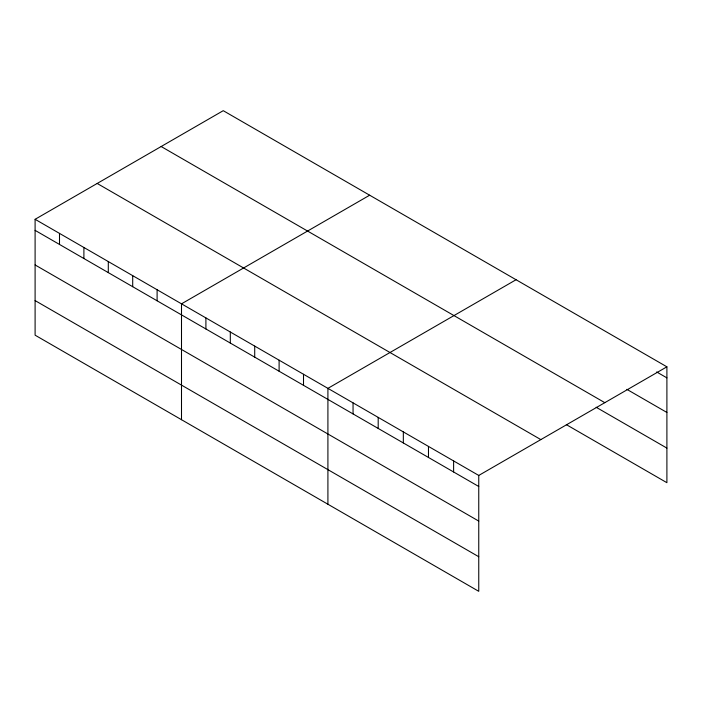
<?xml version="1.0" encoding="UTF-8"?>
<svg xmlns="http://www.w3.org/2000/svg" width="702" height="702" viewBox="0 0 702 702"><rect width="100%" height="100%" fill="white"/><g stroke="black" fill="none" stroke-linecap="round" stroke-linejoin="round"><path stroke-width="1.05" d="M478.755 521.086L478.755 475.447L35.1 219.305L35.1 335.179L478.755 591.321L478.755 521.086L35.1 264.944M566.338 424.64L666.9 482.695L666.9 366.821L223.245 110.679L35.1 219.305M369.656 195.209L181.502 303.834L181.502 419.708M516.058 279.738L327.913 388.355L327.913 504.229M478.755 475.447L666.9 366.821M656.66 371.955L666.9 377.869M626.86 389.347L666.9 412.46M161.162 146.525L604.808 402.667M596.138 407.248L666.9 448.104M97.192 183.459L540.838 439.601M35.1 230.353L478.755 486.495M35.1 300.588L478.755 556.73M453.615 460.933L453.615 471.972M428.474 446.419L428.474 457.458M403.334 431.905L403.334 442.944M378.194 417.392L378.194 428.431M353.053 402.869L353.053 413.917M303.51 374.271L303.51 385.319M279.106 360.187L279.106 371.226M254.712 346.095L254.712 357.142M230.309 332.011L230.309 343.05M205.905 317.918L205.905 328.966M157.108 289.742L157.108 300.789M132.704 275.658L132.704 286.697M108.301 261.565L108.301 272.613M83.898 247.481L83.898 258.529M59.503 233.389L59.503 244.436"/></g></svg>
